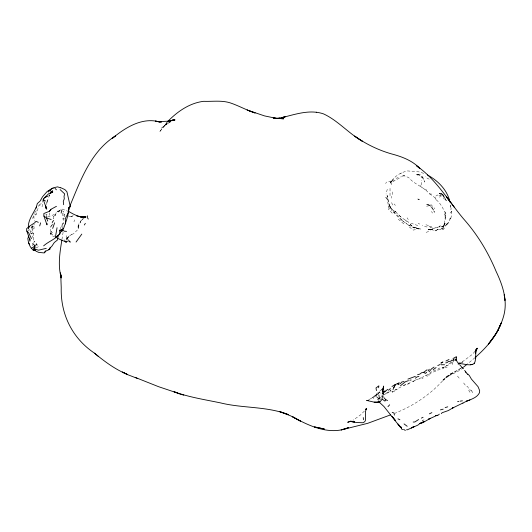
<?xml version="1.0" encoding="UTF-8"?>
<svg xmlns="http://www.w3.org/2000/svg" width="532" height="532" viewBox="0 0 532 532"><rect width="100%" height="100%" fill="white"/><g stroke="black" fill="none" stroke-linecap="round" stroke-linejoin="round"><path stroke-width="0.4" stroke-dasharray="2.66 2" d="M35.571 248.397L35.571 244.281M378.924 401.135L378.558 395.343L380.892 394.797L381.83 396.26M54.577 235.802L54.084 236.574L53.38 236.368L51.438 235.337L50.234 233.748L50.46 233.315L51.418 233.734L50.088 227.769L52.03 224.371L52.116 222.429L53.213 220.507L53.566 216.278L55.614 214.815L56.459 211.443L59.052 210.891L60.588 209.887L58.64 212.022L60.621 209.628M60.349 228.753L62.064 224.597L63.388 223.6L63.148 219.091L64.405 214.389L62.776 213.066L63.694 211.443L62.663 211.018M450.637 206.456L450.71 205.212L450.577 207.48L450.637 206.456L451.721 211.729L451.362 215.985L450.897 218.014L449.188 219.344L450.897 218.014M41.995 199.586L42.474 202.825L42.208 206.522L39.022 205.039L36.256 214.223L31.521 219.091M390.029 188.375L390.029 195.816M62.776 213.066L62.53 216.258L64.405 214.389M78.51 225.748L78.251 229.099L73.788 233.634L70.45 234.984L71.547 234.559L68.781 236.388L66.148 239.766L69.493 235.629L67.371 238.15L66.533 240.025M387.263 189.286L386.046 194.074M77.965 227.264L78.197 225.462M33.649 242.446L34.58 241.142L34.241 242.093L33.144 237.751L33.722 233.455L32.911 232.344L32.725 229.325L31.554 226.891L34.952 225.821L34.72 224.271M61.938 239.48L63.122 232.158M421.125 185.023L421.796 180.148M435.302 230.895L438.474 229.059L435.302 230.895L432.463 229.871L428.34 229.485L430.907 229.232L428.785 229.884L438.368 226.965L442.531 226.891L444.466 225.309L442.95 226.326L440.543 226.958L443.462 226.552L444.267 225.608L445.39 215.6L445.164 219.417L445.018 213.824L445.417 215.56L444.479 214.09L444.932 211.743L445.889 213.997L444.479 214.09M62.543 228.92L63.009 225.934L62.064 224.597L62.37 223.606L63.388 223.6M30.404 233.561L32.572 226.559L33.835 224.597M78.537 228.447L78.789 223.819L78.749 225.701L80.851 221.013L82.872 218.852L80.837 221.053M46.57 204.514L47.574 200.045L46.53 203.151L49.695 194.765M450.358 218.339L449.015 222.256L446.887 223.666L449.015 222.256M49.782 212.873L48.538 217.295M453.942 359.426L452.552 364.294L452.353 361.208L453.35 359.18M423.711 173.339L418.937 171.883L407.618 170.925C400.589 172.401 393.733 176.471 390.468 183.161L392.443 180.262L389.903 183.035L391.778 181.133L390.741 181.625C394.731 181.552 397.271 178.659 400.802 177.449L401.168 176.258M444.267 225.608L444.087 224.398L444.745 222.396L444.32 224.418L442.531 226.891L443.096 229.398L441.121 229.166M80.206 222.815L80.851 221.013L84.129 218.04M66.493 240.005L67.198 238.07L66.719 239.42L66.274 236.161L67.158 234.752M35.937 245.079L36.495 243.55L35.644 244.693M53.566 216.278L54.962 215.566L55.98 212.86M73.948 221.784L74.68 219.869M50.46 233.315L51.285 231.201L51.418 233.734M49.569 194.572L48.871 195.989L50.274 194.047M392.49 180.621L393.421 178.892M385.667 183.533L386.511 182.03M447.452 224.391L446.94 224.105L445.663 225.289L447.452 224.391L448.562 222.482M451.967 361.846L450.797 363.768L442.591 367.798L447.133 367.147M47.966 192.537L49.057 190.828M474.943 351.306L472.589 354.192L462.208 361.926M31.408 227.782L33.496 224.657M420.992 377.7L419.342 378.977L425.474 375.552L427.342 376.144L429.191 375.24L430.601 373.198L439.671 369.427L443.894 368.523M452.812 360.676L454.8 358.056M439.499 197.266L441.979 194.12L441.633 193.575L439.332 193.814L441.633 193.575L443.415 195.217L444.014 196.973L442.923 194.945L441.048 193.741L439.392 193.635C442.83 194.612 444.898 197.851 446.368 200.883L443.794 195.982L442.704 194.546L441.048 193.741M439.452 226.938L440.283 225.787L438.701 226.945L434.425 228.068L430.98 229.691M446.94 224.105L444.679 227.018L440.243 229.837L436.965 229.664M50.234 233.748L52.588 232.537L52.867 234.652L50.234 233.748L51.604 231.999M50.946 226.652L52.429 224.777L52.116 222.429L53.885 220.647L53.672 218.359M381.225 390.162L382.734 388.3M400.636 173.831L401.427 172.867M54.962 215.566L55.614 214.815M167.44 121.808L159.321 132.169L167.015 122.732L163.942 126.23L166.503 124.096L164.674 125.525L170.712 121.682M34.673 212.654L37.34 209.655M59.052 210.891L58.168 211.862L57.117 211.044M364.38 411.07L360.443 414.98L352.962 420.227M425.474 375.552L428.293 374.382L431.499 371.549L437.583 369.374L439.246 368.144L444.22 367.439M440.243 229.837L442.059 227.982M385.713 393.434L384.377 394.784L385.82 394.458L384.576 394.518M381.504 389.617L372.653 397.411L368.164 400.217M443.096 229.398L444.34 228.248L442.531 226.891M474.936 357.723L466.67 364.626M452.147 360.935L453.716 359.605M409.554 382.92L407.971 384.237L405.357 384.45L402.471 386.159L404.925 385.121L405.357 384.45C410.558 383.326 414.774 379.682 419.828 378.644M32.911 232.344L31.135 233.748L33.144 237.751M32.725 229.325L34.952 227.576L34.952 225.821M450.092 213.006L451.721 211.729L450.458 209.641L450.996 209.349M161.103 128.332L166.503 124.096M444.087 224.398L445.41 223.38M392.842 392.543L391.825 391.412L392.563 391.492L401.727 386.485M446.72 376.749L453.344 372.287L446.448 376.669L443.01 379.848C448.39 374.934 455.778 373.271 461.563 369.028M371.023 398.601L375.1 395.608M450.976 362.339L445.025 366.794M35.671 245.471L36.974 244.534L38.703 246.582L35.883 247.998L35.365 246.788M450.158 374.142L460.586 368.496M415.878 379.821L412.593 382.029L413.816 381.264M39.022 205.039L42.474 202.825M71.581 216.504L72.325 216.484L69.951 216.338L71.581 216.504L73.21 215.473M404.759 175.201L400.802 177.449M392.19 213.186L388.513 209.289L390.787 207.979L394.052 211.264L395.602 211.935L392.569 209.907M461.158 368.157L447.033 376.935L448.543 375.958L442.298 381.078L444.439 378.824C431.133 394.066 413.643 405.803 394.91 413.278M435.834 196.075L437.896 194.905M376.31 394.93L380.959 392.982M35.558 245.232L36.974 244.534M388.686 181.884L390.116 181.193L394.252 180.947M64.372 218.532L63.148 219.091L62.43 218.818M461.437 362.558L462.767 361.959L461.417 362.505M421.829 378.551L423.206 377.973M396.094 178.38L398.222 177.488M376.709 395.728L377.095 397.783L378.538 398.136L380.048 399.366L380.919 399.027M47.687 216.983L55.095 214.23M424.064 419.848L422.302 420.473L424.343 420.207M426.125 232.358L430.627 230.835M415.485 229.591L413.357 230.103L407.898 225.9M430.727 229.671L428.08 229.259L430.288 229.771L432.19 229.358L433.753 229.817L434.079 230.708M430.288 229.771L432.19 229.358M417.108 175.068L418.89 174.722L420.845 175.873L421.484 177.668M431.691 226.24L426.757 226.978L422.228 225.462M426.598 206.197L428.493 205.877M59.338 210.732L60.468 210.552M33.722 233.455L31.135 233.748L29.726 229.618L31.554 226.891L34.952 227.576M395.043 389.863L397.298 389.803M438.853 195.557L442.484 196.235L441.979 194.12L439.858 194.034M432.223 227.822L430.661 227.723L428.579 225.535L424.609 224.424M402.598 175.221L408.696 177.555C414.328 184.524 423.964 186.785 429.47 193.841L431.851 194.127M36.256 214.223L33.609 213.857L34.267 221.166M472.616 392.822L471.851 391L468.752 390.495L470.807 393.507M410.159 224.431L413.158 227.024L421.138 229.159C415.572 229.126 410.604 226.479 406.076 223.513L407.492 224.338C397.643 218.02 387.402 208.205 387.549 195.563L387.934 198.569L386.046 197.751L384.922 196.381M416.117 228.142L418.844 228.727M53.213 220.507L53.885 220.647M392.563 391.492L394.119 391.851L394.079 390.588M61.619 225.581L63.009 225.934M68.056 215.919L70.43 216.577M415.199 227.676L418.159 228.527M417.773 225.521L409.554 222.722M377.095 397.783L379.097 398.382L380.048 399.366M45.779 214.157L47.082 214.562M62.131 209.076L68.661 211.53M424.25 189.199L427.296 190.25M408.549 225.043L410.518 225.794M429.211 179.138L427.396 178.4L425.341 176.491M429.47 193.841L432.622 195.776L435.628 198.463L435.974 199.646C440.842 203.191 443.05 208.863 445.889 213.997M399.219 215.533L402.066 218.007L408.091 221.791L412.194 226.433L414.634 227.743L411.529 225.907M418.159 223.267L419.708 224.098M402.086 220.135C398.574 216.71 395.682 212.813 391.213 210.446M428.313 204.468L430.84 206.05M471.851 391L468.486 388.852L467.867 386.811L465.573 385.567L463.618 382.927M405.105 220.042L406.913 221.392M378.471 397.916L379.097 398.382L378.538 398.136L382.588 396.407L384.297 397.105L384.124 395.828M401.933 220.374L403.702 221.711M441.979 194.12L443.415 195.217M386.046 197.751L387.436 199.686L388.32 205.764L391.678 209.196L389.178 204.906L390.787 207.979C388.433 204.148 388.732 199.633 386.97 195.59M428.293 374.382L429.191 375.24M380.885 398.229L378.558 395.343M52.03 224.371L52.429 224.777M430.8 204.434L434.83 208.67M398.255 219.197L405.071 224.896M394.126 203.969L395.402 205.379M457.493 376.071L459.635 378.691M64.046 239.772L65.123 241.116M400.689 216.85L395.648 211.65L394.052 211.264L394.126 212.521L395.648 211.65L396.307 213.791M407.093 217.814L408.263 219.536M420.233 185.449L421.836 187.889M64.086 215.666L64.844 216.817M68.462 240.098L66.52 237.225M431.492 211.477L432.483 213.073M444.945 198.642L445.902 200.285M391.592 202.612L393.095 205.897M32.253 244.394L32.924 245.784M443.522 197.618L444.213 199.3M66.939 238.256L67.305 239.433M435.635 197.538L435.974 199.646M28.322 229.591L28.435 230.961M388.32 205.764L388.513 209.289M392.244 191.952L392.337 194.546M391.752 182.742L391.771 184.717M391.778 196.235L391.798 198.157M374.575 396.387L373.132 398.348L379.037 392.676L375.878 395.196L379.974 392.264L376.988 393.906L374.575 396.387M379.336 398.056L376.915 399.978L379.715 397.783L379.336 398.056M170.213 121.868L167.66 123.331L170.26 121.848M418.737 174.489L416.443 174.696L418.099 174.629L417.401 174.343L420.752 176.119L422.787 177.954L421.597 176.538L423.725 179.53L424.589 182.07C423.652 179.058 422.647 174.582 418.737 174.489M418.637 199.148L417.76 199.008L420.207 200.298L418.637 199.148M429.597 205.266L425.813 203.929L430.621 206.376L433.553 210.153L432.742 208.737L434.504 212.315L431.705 206.642L429.597 205.266M46.949 217.256L46.41 214.549L46.949 217.256"/><path stroke-width="0.8" d="M458.205 363.562C463.478 363.263 469.397 366.555 474.305 363.569C476.712 358.761 474.837 353.188 476.659 348.3L475.894 350.275M28.342 227.949C27.81 220.009 33.443 213.625 36.469 206.768M29.892 241.255L29.938 238.901M45.792 205.891L45.739 208.245L46.071 206.755M68.375 210.805L68.482 207.899L70.237 206.236L66.926 191.759L64.884 189.585L60.715 187.69M47.089 223.487L46.989 224.883L43.923 216.052L43.824 213.538L48.891 211.483M382.654 395.608L381.85 399.625L379.868 401.986L378.531 402.232M382.481 393.886L383.645 386.066L382.801 390.382M66.573 231.36L64.186 231.187L62.43 229.671L62.257 231.214L60.934 231.034M475.721 351.738L475.555 353.201L476.02 350.136L477.63 348.214L475.688 350.156M378.604 387.755L378.87 385.826L376.004 387.954L376.47 390.614M43.624 245.864C49.356 240.61 58.66 238.343 61.419 230.522L63.454 228.8C65.769 222.13 68.887 214.995 68.482 207.899M382.821 390.242L383.233 387.675M454.567 360.071L455.891 360.164L456.064 359.007L457.114 361.72L458.458 363.203M28.163 237.811L28.415 236.175M87.487 216.597L87.627 215.786M475.668 358.275L475.794 357.551M58.168 235.822L57.396 240.058L54.331 242.479L51.717 246.422L49.582 248.304L49.782 249.355L45.127 251.39L44.223 252.939L38.71 252.381L36.056 251.25L34.46 248.976L34.447 245.232L32.711 243.423M61.845 240.165C59.87 252.627 57.636 265.608 61.326 277.97L60.329 272.903L61.027 276.999L60.734 274.352L61.233 287.666C60.475 314.213 72.305 338.299 94.477 353.155C104.458 361.414 115.038 369.288 127.075 374.302L122.353 372.028L127.813 374.741L137.755 378.538M57.037 227.716L55.308 237.738L59.863 234.073L59.604 230.263L63.454 228.8M441.267 413.623L442.139 412.719L448.383 410.538L453.683 407.392L452.466 408.097L462.92 403.03M61.127 213.133L61.818 209.947M455.891 360.164L456.549 357.165L456.057 356.726M50.128 247.899L49.782 249.355L48.439 249.535M36.083 208.092L37.3 203.57L40.086 201.083L42.48 196.847L47.102 191.533L53.114 187.829L57.616 186.858L60.468 187.809M27.817 238.316C28.229 242.665 29.692 247.4 33.27 250.173L35.564 250.04L35.518 250.638L33.27 250.173L34.846 245.585M39.701 225.9L40.612 222.848M52.688 228.428L54.636 222.815M68.349 211.53L70.237 206.236M70.091 205.492C80.731 180.002 90.892 151.374 115.464 135.939L112.205 138.446C125.16 127.727 142.037 116.934 159.547 121.941L155.357 121.11L161.382 122.101L157.352 121.482L160.93 121.609L159.287 121.662M393.008 389.564L395.143 384.603L399.426 382.854M50.334 193.256L50.972 191.746L50.274 193.163M68.874 211.47L65.243 218.772L65.602 223.952M81.808 234.1L76.076 242.033M43.79 198.622L43.258 199.64L46.749 209.162L46.437 207.553M28.356 228.567L29.719 226.007L34.746 222.782L35.95 221.325L38.324 222.31M365.657 409.427L366.515 408.33L365.537 411.316L365.378 420.626L364.693 421.723L363.03 422.747L356.773 422.534L349.857 421.384L354.585 421.936L350.335 421.417L347.689 422.282L351.08 421.018M365.717 409.726L366.515 408.33M393.813 387.569L395.469 384.683M383.858 397.637L385.773 399.712L384.942 401.108L382.501 399.379M44.655 252.707L45.712 250.964M429.164 371.649L431.558 368.802L434.059 367.08M84.302 225.003L85.353 223.374M33.27 250.173L34.726 247.939M389.996 391.266L390.84 390.062M51.438 192.89L52.821 191.972L48.558 193.801L44.701 197.605L43.258 199.64L45.499 201.003M428.067 370.93L429.277 369.235M51.677 192.105L52.615 190.815L51.079 192.611M49.622 211.084L50.946 209.309L56.452 206.316M49.283 211.523L50.946 209.309M387.728 389.364L382.162 393.926M400.303 383.732L401.873 381.949L404.001 381.57M387.968 406.648L389.657 404.805M167.44 121.808C177.083 111.76 189.545 102.969 203.683 101.319C212.461 101.639 221.558 100.156 230.077 102.829C238.642 105.655 246.529 110.197 255.127 112.977L247.147 110.038L264.603 115.923L275.955 118.277L273.195 118.011L283.702 118.809L275.722 118.33L278.455 118.244L285.192 116.827L281.381 117.752C294.974 114.486 309.757 109.06 323.642 113.934C338.013 120.624 348.6 133.359 362.345 141.239L354.618 136.066C366.535 144.524 379.981 150.928 394.132 154.619C403.562 157.319 412.998 161.169 419.841 168.478L416.716 165.898C436.346 179.617 448.323 200.75 463.458 218.765C477.31 234.319 488.097 252.108 496.083 271.36C502.281 284.334 507.415 299.11 504.263 313.607C501.643 324.972 495.764 335.24 488.343 344.151L495.684 334.076L498.205 329.98L500.166 325.338L497.606 330.944L498.205 329.98C492.585 340.5 484.366 349.398 475.482 357.245M463.279 367.293L466.67 364.626M433.208 369.654L436.074 367.592M426.657 372.267L425.42 373.444L423.691 372.327L421.63 372.713L419.848 374.102L417.58 374.714M423.691 372.327L427.07 369.76M439.339 414.142L438.222 415.14L436.074 415.552M452.001 360.051L450.637 361.241L448.39 361.534L446.947 362.658L445.69 362.917M388.433 390.222L390.388 388.579M415.339 378.212L416.942 376.922L418.903 376.357M49.057 190.828L51.85 188.601L53.267 188.414M419.908 423.538L417.873 425.121L407.233 429.829L406.534 429.73M395.143 384.603L391.964 386.505M67.557 241.096L66.181 242.146L63.793 241.036M29.233 226.579L26.6 228.68L26.819 231.041L29.998 240.205M400.496 385.713L405.484 381.677L408.47 380.659M31.268 248.351L34.367 246.409M60.814 230.622L62.43 229.671M449.015 359.512L445.969 361.009M48.392 191.42L50.939 189.99M467.768 374.016L469.324 375.512L471.385 379.057L478.015 386.644L479.651 390.535L479.571 392.629C476.306 399.086 468.413 399.592 462.893 403.156M411.276 428.074L413.982 426.631L411.582 427.602M420.812 423.226L424.164 421.43L421.603 422.734M453.011 358.515L455.452 357.225L456.549 357.165M460.153 362.984L458.105 364.041L460.107 363.15M84.615 217.309L85.778 216.73L84.249 217.262M421.477 422.641L419.801 423.472L422.967 422.634L430.388 418.278L428.433 419.269L437.191 415.299L435.675 415.598M421.384 418.112L423.066 417.281M172.807 120.445L174.735 119.514L172.654 120.358M386.558 393.201L388.806 392.111M429.391 413.836L431.851 412.646M418.598 419.542L414.82 421.982L413.184 422.042M390.588 414.867L367.659 423.339L341.165 429.923L348.5 427.648C329.893 435.642 309.065 426.032 292.633 416.769L300.593 421.211L290.818 415.938L279.632 411.562M44.701 197.605L47.807 196.188M445.158 407.585L447.738 406.827M437.769 365.537L440.09 364.54M171.996 120.638L174.117 119.786L170.247 120.997M460.074 363.043L458.724 363.582L460.286 363.389M467.123 400.889L466.604 401.075L469.909 399.944M170.16 121.023L174.117 119.786M415.386 376.35L407.924 379.11M84.096 217.342L85.938 216.797L82.387 217.249L78.437 216.384L85.413 217.269C79.627 217.462 74.148 214.682 69.293 211.803M46.264 248.344L38.55 250.186L34.46 248.976M440.416 409.873L443.189 409.161M457.606 401.7L458.757 401.407M382.561 391.618L385.128 391.027M173.073 120.119L167.986 121.23L175.028 119.9L167.367 121.223L159.194 121.629M409.833 380.24L411.143 379.974M470.428 364.792L472.749 364.44M277.485 118.377L279.746 118.038M460.06 401.168L462.421 400.815M366.442 400.616L368.47 400.443L367.127 400.529L374.229 402.159L377.906 402.225L374.229 402.159M444.546 364.746L441.141 364.752M76.701 215.972L83.411 217.262M316.261 112.252L316.646 112.265M59.604 230.263L61.419 230.522M135.241 377.421L158.563 386.684L177.688 393.108L174.057 391.738C189.013 397.218 204.98 399.652 220.561 402.904C243.011 408.443 266.858 406.135 288.57 414.707L279.553 411.535M377.999 401.627L379.868 401.986M178.852 393.68L183.779 395.156M402.684 429.517L401.74 429.218L400.895 426.724M80.412 216.75L81.396 217.076M43.923 216.052L46.55 217.974L51.178 219.497M392.197 412.347L394.052 413.045L394.405 415.126M57.124 238.17L63.215 240.85M405.364 430.461L403.569 429.364M385.773 399.712L387.562 400.549M397.996 418.844L399.898 419.788M397.298 383.845L398.953 384.696L398.707 383.093M427.489 175.008C438.029 180.694 447.392 190.09 449.986 202.133M407.193 426.292L404.054 423.918M461.803 367.665L463.512 368.736M459.595 364.639L462.521 367.978M94.477 353.155L98.334 356.407M465.434 371.848L467.714 374.422M378.897 401.853L383.944 406.501L400.676 427.635M60.096 189.605L64.724 193.947L64.033 196.248L64.292 198.749L63.275 201.462L63.654 204.7M68.675 240.916L70.264 242.146L68.861 240.624M26.819 231.041L28.615 232.77L31.488 238.642M65.123 241.116L66.181 242.146L65.496 241.282M54.909 188.248L56.419 189.818M401.441 427.941L397.976 424.044L401.394 428.154M87.108 217.116L88.285 219.078M454.587 207.586L446.548 196.96L450.823 202.739M464.636 370.418L466.045 372.267M28.721 243.024L29.553 244.334M474.132 363.123L474.305 363.569M46.55 217.974L47.714 221.066M363.276 417.58L363.469 419.748M383.426 393.055L383.506 395.037M501.417 322.718L499.329 327.007L501.417 322.718M441.46 362.704L440.915 363.117L442.93 362.006L441.46 362.704M324.201 428.958L314.651 426.977L324.201 428.958M395.382 420.513L392.137 416.503L395.382 420.513M504.589 297.381L504.223 294.781L504.954 300.414L504.589 297.381"/></g></svg>
